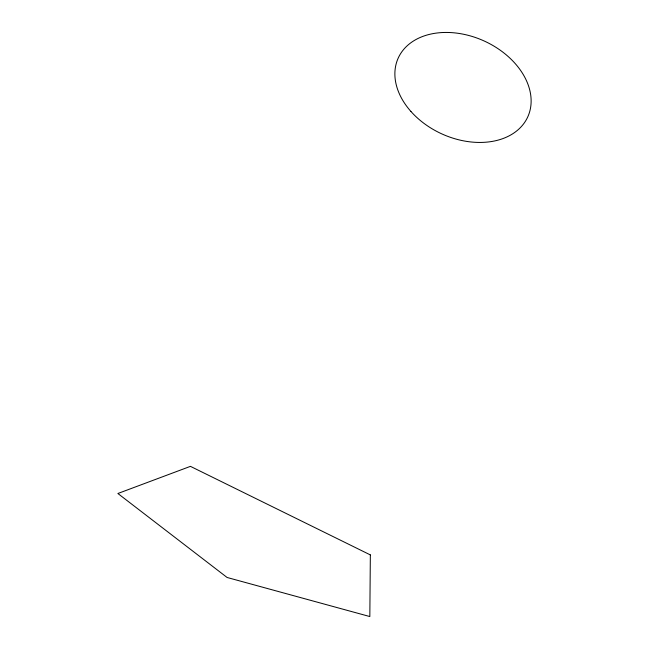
<?xml version="1.0" encoding="UTF-8"?>
<svg xmlns="http://www.w3.org/2000/svg" width="649" height="649" viewBox="0 0 649 649"><rect width="100%" height="100%" fill="white"/><g stroke="black" fill="none" stroke-linecap="round" stroke-linejoin="round"><path stroke-width="0.97" d="M370.344 554.911L369.833 616.55L227.093 577.472L117.875 493.5L190.433 466.355L370.344 554.911M410.922 111.45A71.139 51.052 24.4 0 0 527.085 118.296A71.139 51.052 24.4 0 0 451.006 32.588A71.139 51.052 24.4 0 0 410.922 111.45"/></g></svg>
